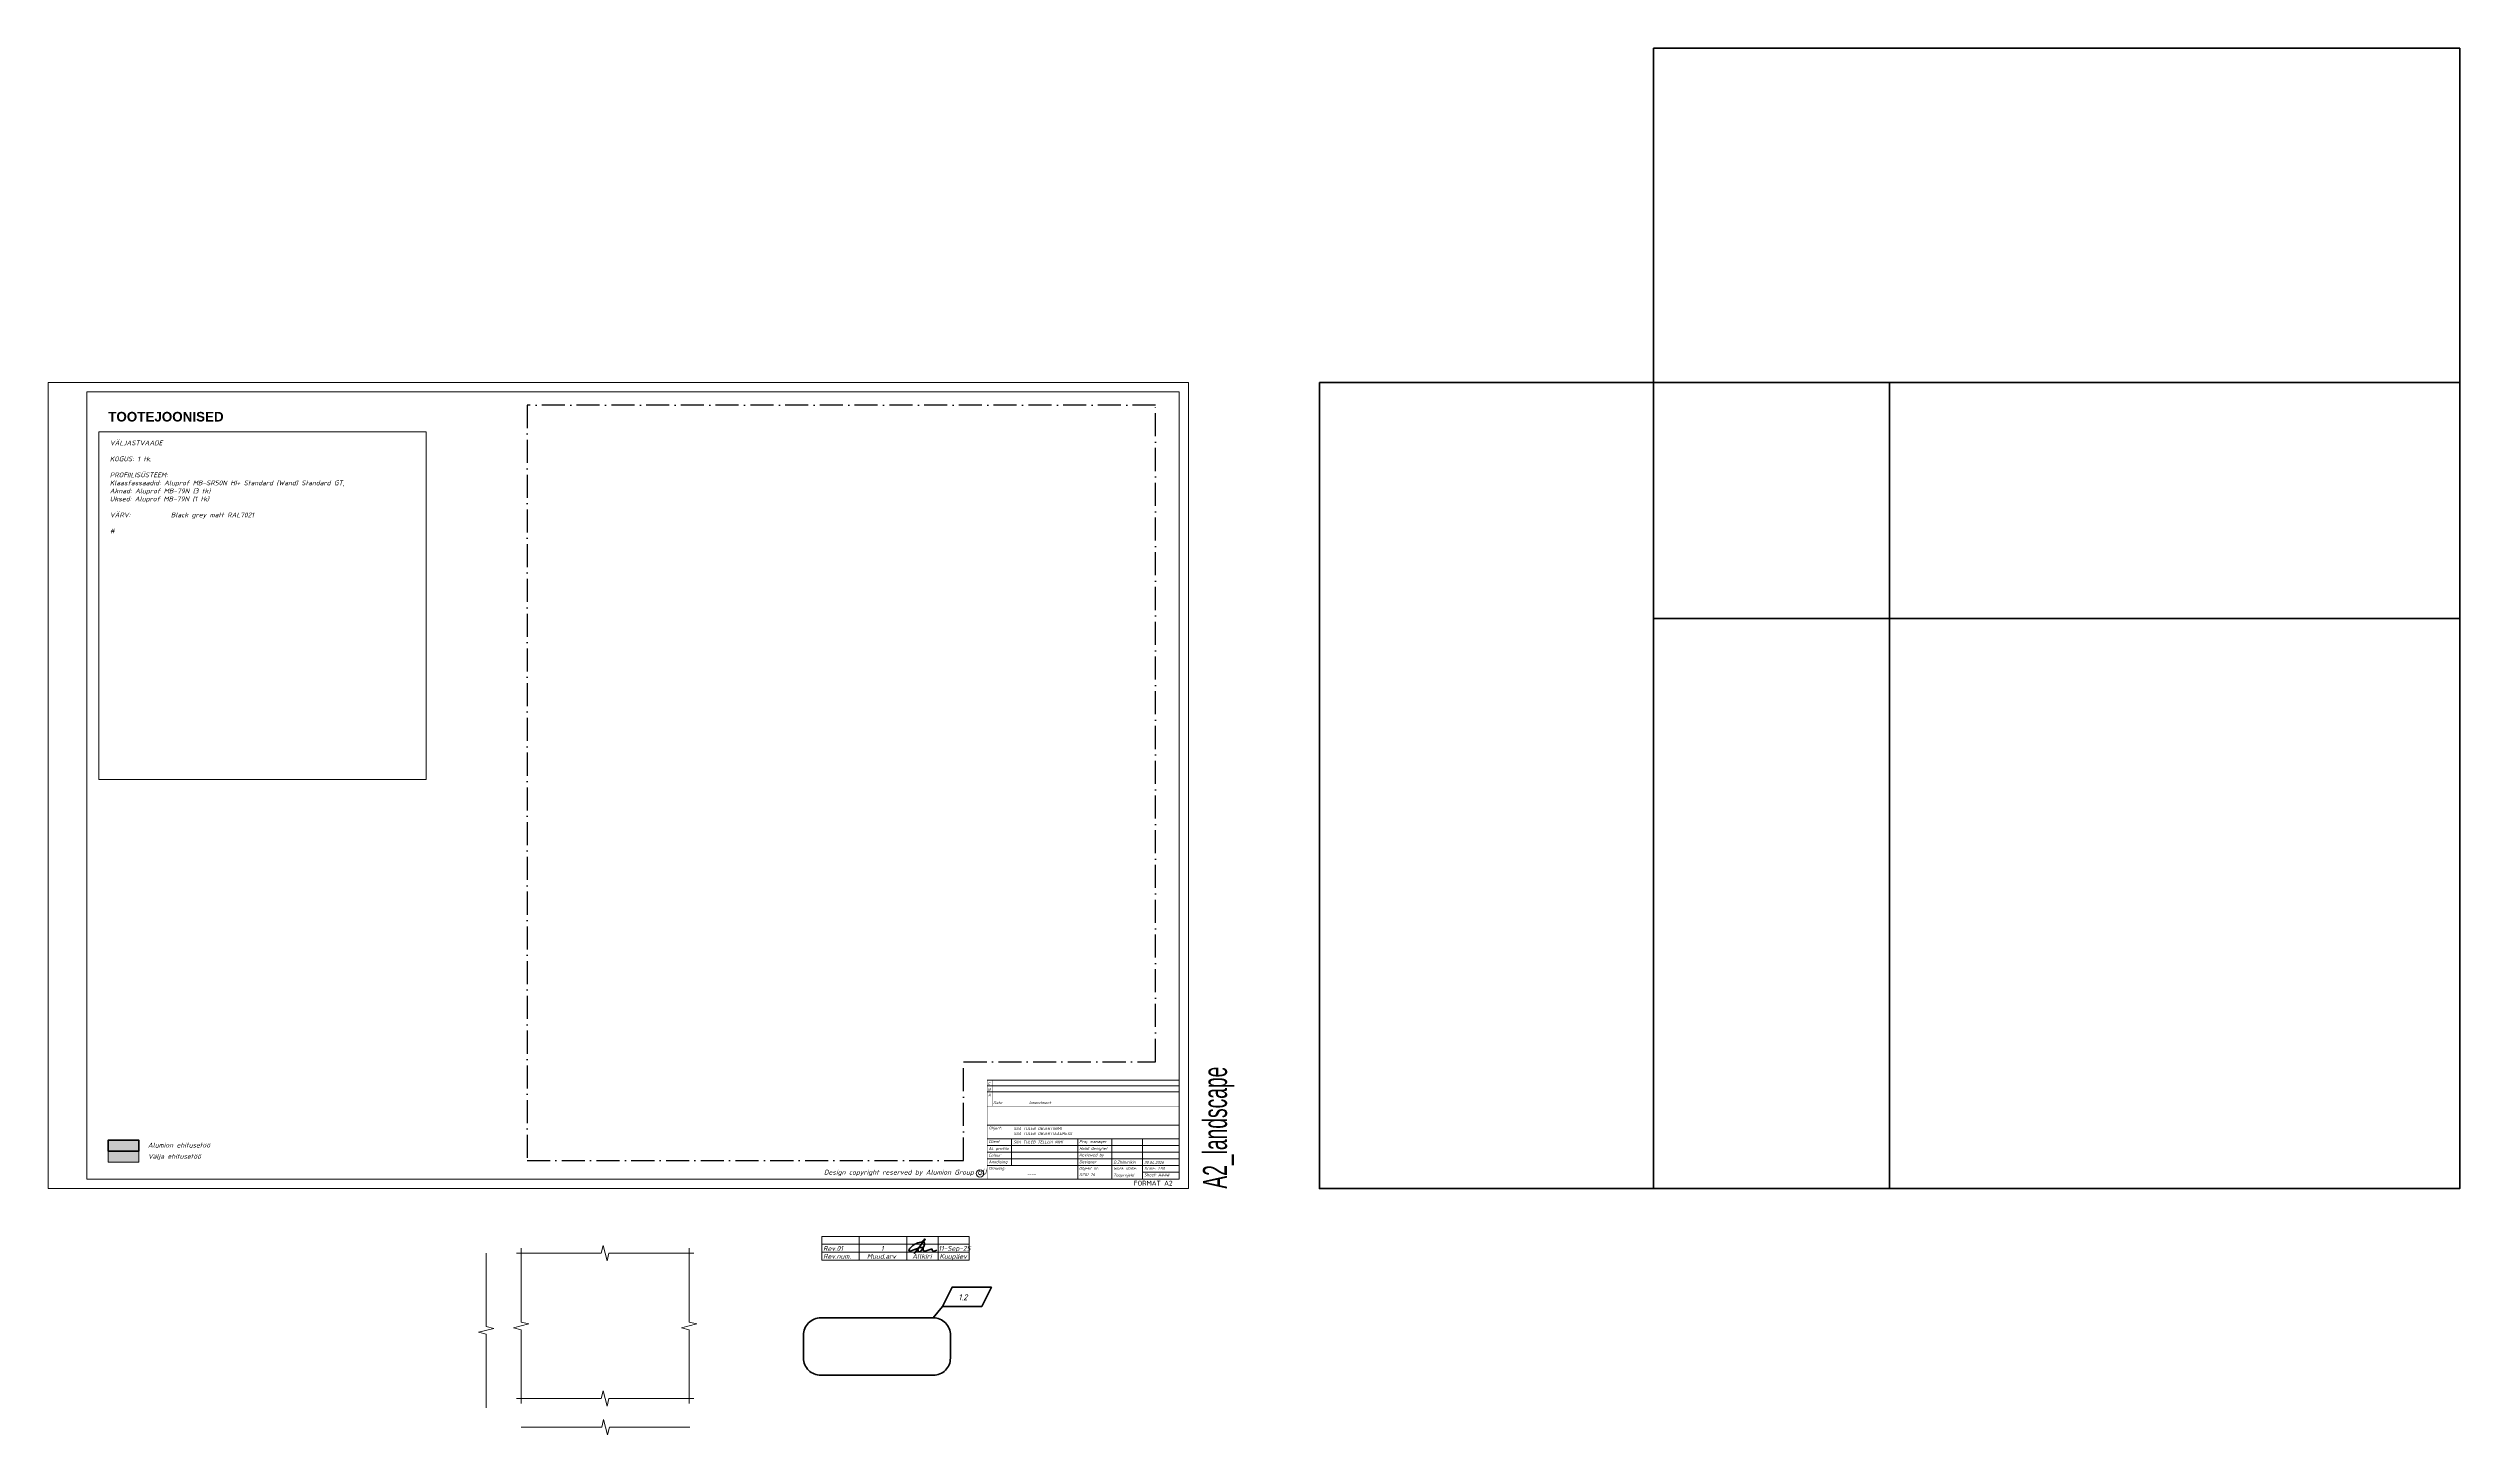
# Paper-space layout 'Шаблон' of a CAD drawing. Header units: millimetres. Extents: x -592 to 664, y -105 to 617.
# The model-space entities are those that its viewports show. They can reach past a viewport. Long polylines and large blocks are cut down to what shows.
import ezdxf
from ezdxf.enums import TextEntityAlignment as Align

# ---------------------------------------------------------------- set-up
doc = ezdxf.new("R2010")
doc.units = ezdxf.units.MM
for name, pattern in [('ACAD_ISO10W100', [18, 12, -3, 0, -3]), ('EHYT', [0]), ('OGLT0', [10, 4.5, -2.2, 1.1, -2.2]), ('PBEC_CENTRE2', [12.7, 6.35, -3.175, 0, -3.175])]:
    doc.linetypes.add(name, pattern=pattern)
doc.layers.add('01- Виды', color=85, linetype='Continuous')
for name, color, linetype, lineweight in [('_0_000_Подоснова', 9, 'Continuous', 0), ('_0_001_Профили', 150, 'Continuous', 35), ('_0_004_Текст_01', 7, 'Continuous', 18), ('_0_011_Ревизии', 224, 'Continuous', 35), ('_0_051_Чертеж_Рамка', 7, 'Continuous', 15), ('_MB_solid', 7, 'Continuous', 9), ('pbec-008_centre-line', 1, 'PBEC_CENTRE2', 13)]:
    doc.layers.add(name, color=color, linetype=linetype, lineweight=lineweight)
for name, color, linetype, lineweight, plot in [('_0_049_Граница видового окна', 130, 'Continuous', 5, False), ('BK_Paliglinijas', 252, 'Continuous', 15, False), ('Defpoints_2', 4, 'Continuous', 35, False)]:
    doc.layers.add(name, color=color, linetype=linetype, lineweight=lineweight, plot=plot)
doc.styles.add('2.5_AM_mm_ISOCPEUR_style', font='isocpeui.ttf', dxfattribs={"height": 2.5})
doc.styles.add('2.5_mm_ISOCPEUR_style', font='isocpeur.ttf', dxfattribs={"height": 2.5})
doc.styles.add('_DZ_1.5', font='isocpeui.ttf', dxfattribs={"height": 1.5})
doc.styles.add('_DZ_2.5', font='isocpeui.ttf', dxfattribs={"height": 2.5})
doc.styles.add('_DZ_3.2', font='isocpeui.ttf', dxfattribs={"height": 3.2})
doc.styles.get("Standard").update_dxf_attribs({"font": 'arial.ttf'})
doc.styles.add('TekstsM5', font='ARIALN.TTF', dxfattribs={"width": 0.7, "height": 12.5})

# ---------------------------------------------------------------- blocks, each defined once
blk = doc.blocks.new('DZ_Sign')
at = {"layer": '_0_001_Профили', "color": 5}
blk.add_lwpolyline([(130, 114), (162, 145), (167, 150), (167, 150), (171, 150), (172, 147), (170, 142), (58, 0), (99, 38), (99, 32), (99, 24), (101, 18), (106, 16), (114, 16), (124, 21), (145, 46), (159, 73), (166, 94), (166, 109), (162, 114), (155, 117), (143, 120), (127, 118), (109, 114), (95, 111), (81, 105), (63, 96), (43, 83), (28, 69), (13, 56), (7, 46), (1, 36), (0, 27), (4, 23), (12, 22), (25, 25), (70, 44), (101, 55), (120, 61), (135, 63), (144, 64), (149, 61), (150, 57), (152, 49), (151, 36), (156, 27), (164, 22), (174, 23), (237, 43), (246, 45), (248, 44), (247, 43), (247, 36), (248, 30), (249, 27), (254, 24), (262, 22), (268, 23), (279, 27), (295, 32)], dxfattribs=at)
blk = doc.blocks.new('A2_landscape')
blk.add_lwpolyline([(14.5, 423), (608.5, 423), (608.5, 3), (14.5, 3), (14.5, 423)])
blk.add_lwpolyline([(34.5, 418), (603.5, 418), (603.5, 8), (34.5, 8)], close=True)
at = {"layer": 'BK_Paliglinijas', "style": 'TekstsM5', "width": 0.7}
blk.add_text('A2_landscape', height=12.5, rotation=90, dxfattribs=at).set_placement((632.2, 3), align=Align.BOTTOM_LEFT)
blk = doc.blocks.new('*U981')
at = {"layer": '_0_051_Чертеж_Рамка'}
blk.add_blockref('A2_landscape', (-608.5, -3), dxfattribs=at)
blk.add_blockref('A2_landscape', (-608.5, -3), dxfattribs=at)
at = {"layer": '_0_000_Подоснова', "insert": (-28.6, 4.1), "char_height": 2.5, "attachment_point": 1, "style": '2.5_mm_ISOCPEUR_style'}
blk.add_mtext_dynamic_manual_height_columns('FORMAT A2', width=28.588, gutter_width=16, heights=[0], dxfattribs=at)
blk.add_mtext_dynamic_manual_height_columns('FORMAT A2', width=28.588, gutter_width=16, heights=[0], dxfattribs=at)
blk = doc.blocks.new('*U31')
at = {"linetype": 'Continuous', "lineweight": -2, "ltscale": 2.5}
for p, q in [((0, 151.6), (-5, 151.6)), ((0, 151.6), (0, 156.6)), ((83.5, 151.6), (0, 151.6)), ((0, 79.8), (0, 151.6)), ((85.5, 159.6), (83.5, 151.6)), ((89.5, 143.6), (85.5, 159.6)), ((91.5, 151.6), (89.5, 143.6)), ((175, 151.6), (91.5, 151.6)), ((175, 151.6), (175, 156.6)), ((180, 151.6), (175, 151.6)), ((175, 79.8), (175, 151.6)), ((-8, 73.8), (8, 77.8)), ((8, 77.8), (0, 79.8)), ((167, 73.8), (183, 77.8)), ((183, 77.8), (175, 79.8)), ((0, 71.8), (-8, 73.8)), ((0, 0), (0, 71.8)), ((175, 71.8), (167, 73.8)), ((175, 0), (175, 71.8)), ((0, 0), (-5, 0)), ((83.5, 0), (0, 0)), ((0, -5), (0, 0)), ((85.5, 8), (83.5, 0)), ((89.5, -8), (85.5, 8)), ((91.5, 0), (89.5, -8)), ((175, 0), (91.5, 0)), ((175, -5), (175, 0)), ((180, 0), (175, 0))]:
    blk.add_line(p, q, dxfattribs=at)
blk = doc.blocks.new('*U30')
at = {"linetype": 'Continuous', "lineweight": -2, "ltscale": 2.5}
for p, q in [((86.5, 0), (2.8, 0)), ((88.5, 8), (86.5, 0)), ((92.5, -8), (88.5, 8)), ((94.5, 0), (92.5, -8)), ((178.2, 0), (94.5, 0))]:
    blk.add_line(p, q, dxfattribs=at)
blk = doc.blocks.new('*U1008')
at = {"linetype": 'Continuous', "lineweight": -2, "ltscale": 2.5}
for p, q in [((79.4, 0), (2.8, 0)), ((81.4, 8), (79.4, 0)), ((85.4, -8), (81.4, 8)), ((87.4, 0), (85.4, -8)), ((163.9, 0), (87.4, 0))]:
    blk.add_line(p, q, dxfattribs=at)
blk = doc.blocks.new('*U623')
at = {"layer": '_0_004_Текст_01', "insert": (11.2, -10.4), "char_height": 5, "width": 77.701, "attachment_point": 1, "style": '2.5_AM_mm_ISOCPEUR_style'}
blk.add_mtext('{\\fArial|b1|i0|c186|p34;TOOTEJOONISED}', dxfattribs=at)
blk = doc.blocks.new('*U671')
at = {"layer": '_0_011_Ревизии'}
blk.add_line((13.7, 35.8), (8.9, 29.9), dxfattribs=at)
blk.add_lwpolyline([(34.2, 35.8), (13.7, 35.8), (18.7, 45.8), (39.2, 45.8)], close=True, dxfattribs=at)
blk.add_lwpolyline([(-58.7, 20.9, -0.414214), (-49.7, 29.9), (8.9, 29.9, -0.414214), (17.8, 20.9), (17.8, 8.9, -0.414214), (8.9, 0), (-49.7, 0, -0.414214), (-58.7, 8.9)], format="xyb", close=True, dxfattribs=at)
at = {"layer": '_0_011_Ревизии', "linetype": 'ByBlock', "style": '_DZ_3.2'}
blk.add_attdef('CHANGES', (21.9, 39), '', height=3.2, dxfattribs=at)
blk = doc.blocks.new('A$Cacb54597')
at = {"layer": '_0_001_Профили'}
h = blk.add_hatch(color=256, dxfattribs=at)
h.dxf.hatch_style = 1
h.paths.add_polyline_path([(11.2, 20.3), (11.2, 14.5), (27.1, 14.5), (27.1, 20.3)])
at = {"layer": '_MB_solid'}
h = blk.add_hatch(color=9, dxfattribs=at)
h.dxf.hatch_style = 1
h.paths.add_polyline_path([(11.2, 14.5), (27.1, 14.5), (27.1, 8.8), (11.2, 8.8)])
at = {"layer": '_0_001_Профили'}
blk.add_lwpolyline([(11.2, 20.3), (11.2, 20.3), (27.1, 20.3), (27.1, 20.3), (27.1, 14.5), (27.1, 14.5), (11.2, 14.5), (11.2, 14.5)], close=True, dxfattribs=at)
at = {"layer": '_0_004_Текст_01'}
blk.add_lwpolyline([(11.2, 14.5), (11.2, 14.5), (27.1, 14.5), (27.1, 14.5), (27.1, 8.8), (27.1, 8.8), (11.2, 8.8), (11.2, 8.8)], close=True, dxfattribs=at)
at = {"layer": '_0_004_Текст_01', "char_height": 2.5, "attachment_point": 1, "style": '_DZ_2.5'}
for s, insert, width in [('Alumion{\\fISOCPEUR|b0|i1|c186|p34; e}hitusеtöö', (31.9, 18.9), 33.325), ('{\\fISOCPEUR|b0|i1|c186|p34;Välja e}hitusеtöö', (31.9, 13.1), 27.553)]:
    blk.add_mtext(s, dxfattribs=dict(at, insert=insert, width=width))
blk = doc.blocks.new('Alumion_Stamp')
blk.add_line((-19, 3.6), (0, 3.6))
at = {"layer": '_0_004_Текст_01'}
for p, q in [((-100, 51.5), (0, 51.5)), ((-100, 48.5), (0, 48.5)), ((-100, 45.5), (0, 45.5)), ((0, 28), (-100, 28)), ((0, 21), (-100, 21)), ((0, 17.5), (-100, 17.5)), ((0, 14), (-100, 14)), ((-87.2, 21), (-87.2, 7)), ((-52.8, 21), (-52.8, 0)), ((-35, 21), (-35, 0)), ((-19, 21), (-19, 0)), ((0, 10.5), (-100, 10.5)), ((0, 7), (-100, 7))]:
    blk.add_line(p, q, dxfattribs=at)
at = {"layer": '_0_004_Текст_01', "const_width": 0.1}
for points in [[(-100, 38), (-100, 51.5)], [(-97.2, 51.5), (-97.2, 38)], [(-78.7, 51.5), (-78.7, 38)]]:
    blk.add_lwpolyline(points, dxfattribs=at)
at = {"layer": '_0_004_Текст_01', "linetype": 'EHYT', "const_width": 0.1}
for points in [[(-100, 42), (0, 42)], [(-100, 38), (0, 38)]]:
    blk.add_lwpolyline(points, dxfattribs=at)
blk.add_lwpolyline([(-100, 38), (-100, 0), (0, 0), (0, 38)], close=True, dxfattribs=at)
at = {"layer": '_0_004_Текст_01'}
blk.add_circle((-103.7, 2.9), 1.93, dxfattribs=at)
at = {"layer": '_0_004_Текст_01', "style": '_DZ_1.5'}
for s, p in [('C', (-99.6, 49)), ('A', (-99.6, 43)), ('B', (-99.6, 46)), ('Date', (-96.8, 39)), ('Amendment', (-78.3, 39)), ('Object:', (-99.2, 25.8)), ('Al. profile', (-99.2, 15.1)), ('Client', (-99.2, 18.8)), ('Colour', (-99.2, 11.7)), ('Proj. manager', (-52, 18.8)), ('Head designer', (-52, 15.2)), ('Reviewed by', (-52, 11.8)), ('Anodising', (-99.2, 8.2)), ('Drawing:', (-99.2, 4.8)), ('Designer', (-52, 8.2)), ('Objekt nr:', (-52.1, 4.8)), ('Work state:', (-34.2, 4.8)), ('Scale:', (-18.2, 4.8)), ('Sheet:', (-18.2, 1.4))]:
    blk.add_text(s, height=1.5, dxfattribs=at).set_placement(p)
at = {"layer": '_0_004_Текст_01', "insert": (-185, 4.8), "char_height": 2.5, "width": 81.309, "attachment_point": 1, "style": '_DZ_2.5'}
blk.add_mtext('{\\C0;Design copyright reserved by Alumion Group OÜ\\P }', dxfattribs=at)
at = {"layer": '_0_004_Текст_01', "insert": (-104.7, 4), "char_height": 2, "width": 110.529, "attachment_point": 1}
blk.add_mtext('С{\\C0; }', dxfattribs=at)
at = {"layer": '_0_004_Текст_01', "style": '_DZ_1.5'}
for tag, p in [('OBJEKTROW1:', (-86.2, 25.5)), ('AL.PROFIIL:', (-86.3, 15)), ('OBJEKTROW2:', (-86.2, 22.8)), ('TELLIJAROW1:', (-86.3, 18.5)), ('VÄRV:', (-86.3, 11.5)), ('AUTORI_NIMI:', (-34.2, 18.5)), ('PROJEKTEERIS1:', (-34.2, 15)), ('KONTROLLIJA_NIMI', (-34.2, 11.5)), ('KUUPÄEV:', (-18.2, 14.9)), ('KUUPÄEV:', (-18.2, 11.4)), ('ANODEERING:', (-86.3, 8)), ('SS_OONISENR.ROW1:', (-86.3, 4.7)), ('OBJNR:', (-52, 1.4)), ('PROJEKTEERIS2:', (-34.2, 8)), ('TÖÖ_STAADIUM:', (-34.2, 1.3)), ('SS_KUUPÄEV:', (-18.2, 7.9)), ('MÕÕTKAVA', (-11, 4.8)), ('SS_LEHT', (-11, 1.3))]:
    blk.add_attdef(tag, p, '', height=1.5, dxfattribs=at)
blk.add_attdef('SS_JOONISENR.ROW2:', text='', height=1.5, dxfattribs=at).set_placement((-76.9, 1.5), align=Align.BOTTOM_CENTER)

msp = doc.modelspace()

# ---------------------------------------------------------------- texts
at = {"layer": '_0_004_Текст_01', "insert": (-29098.015, -2737.857), "char_height": 125, "width": 6413.32372, "attachment_point": 1, "style": '_DZ_2.5'}
msp.add_mtext('VÄLJASTVAADE\\P\\PKOGUS: 1 tk.\\P\\PPROFIILISÜSTEEM: \\PKlaasfassaadid: Aluprof MB-SR50N HI+ Standard (Wand) Standard GT, \\PAknad: Aluprof MB-79N (3 tk)\\PUksed: Aluprof MB-79N (1 tk)\\P\\PVÄRV:^I^I Black grey matt RAL7021\\P\\P#', dxfattribs=at)

psp = doc.layouts.new('Шаблон')

# ---------------------------------------------------------------- linework, layer by layer
at = {"layer": '01- Виды', "linetype": 'ACAD_ISO10W100'}
psp.add_lwpolyline([(-342.5, 431.2), (-342.5, 37.7), (-115.1, 37.7), (-115.1, 89.2), (-15.1, 89.2), (-15.1, 431.2)], close=True, dxfattribs=at)
at = {"layer": '_0_051_Чертеж_Рамка'}
for p, q in [((-189, -5.9), (-112.2, -5.9)), ((-189, -10), (-112.2, -10)), ((-169.5, -1.9), (-169.5, -14.1)), ((-144.7, -1.9), (-144.7, -14.1)), ((-128.4, -1.9), (-128.4, -14.1))]:
    psp.add_line(p, q, dxfattribs=at)
psp.add_lwpolyline([(-189, -1.9), (-112.2, -1.9), (-112.2, -14.1), (-189, -14.1)], close=True, dxfattribs=at)
at = {"layer": 'Defpoints_2'}
for points in [[(244.2, 617.1), (664.2, 617.1), (664.2, 23.1), (244.2, 23.1)], [(70.2, 443.1), (664.2, 443.1), (664.2, 23.1), (70.2, 23.1)], [(367.2, 443.1), (664.2, 443.1), (664.2, 23.1), (367.2, 23.1)], [(244.2, 320.1), (664.2, 320.1), (664.2, 23.1), (244.2, 23.1)]]:
    psp.add_lwpolyline(points, close=True, dxfattribs=at)

# ---------------------------------------------------------------- block references
at = {"layer": '_0_000_Подоснова', "transparency": 33554687, "xscale": 0.5, "yscale": 0.5, "zscale": 0.5, "rotation": 90}
psp.add_blockref('*U1008', (-363.8, -92.4), dxfattribs=at)
at = {"layer": '_0_000_Подоснова', "transparency": 33554687, "xscale": 0.5, "yscale": 0.5, "zscale": 0.5}
for name, p in [('*U31', (-345.6, -86.3)), ('*U30', (-346.9, -101.1))]:
    psp.add_blockref(name, p, dxfattribs=at)
at = {"layer": '_0_001_Профили', "color": 0, "xscale": 0.04906389813740986, "yscale": 0.04906389813740986, "zscale": 0.04906389813740986}
psp.add_blockref('DZ_Sign', (-143.6, -10.6), dxfattribs=at)
at = {"layer": '_0_004_Текст_01'}
ref = psp.add_blockref('Alumion_Stamp', (-2.9, 28.1), dxfattribs=at)
ref.add_attrib('SS_KUUPÄEV:', '30.04.2026', (-21.1, 36), dxfattribs={"height": 1.5, "style": '_DZ_1.5'})
ref.add_attrib('PROJEKTEERIS2:', 'D.Zhimirikin', (-37.1, 36.1), dxfattribs={"height": 1.5, "style": '_DZ_1.5'})
ref.add_attrib('SS_LEHT', '####', (-13.9, 29.4), dxfattribs={"height": 1.5, "style": '_DZ_1.5'})
ref.add_attrib('TÖÖ_STAADIUM:', 'Tooprojekt', (-37.1, 29.4), dxfattribs={"height": 1.5, "style": '_DZ_1.5'})
ref.add_attrib('MÕÕTKAVA', '1:50', (-14, 32.9), dxfattribs={"height": 1.5, "style": '_DZ_1.5'})
ref.add_attrib('SS_JOONISENR.ROW2:', '----', dxfattribs={"height": 1.5, "style": '_DZ_1.5'}).set_placement((-79.8, 29.6), align=Align.BOTTOM_CENTER)
ref.add_attrib('OBJEKTROW1:', 'SIIA TULEB OBJEKTINIMI', (-89.1, 53.6), dxfattribs={"height": 1.5, "style": '_DZ_1.5'})
ref.add_attrib('TELLIJAROW1:', 'SIIA TULEB TELLIJA NIMI', (-89.2, 46.6), dxfattribs={"height": 1.5, "style": '_DZ_1.5'})
ref.add_attrib('OBJNR:', 'DZ01-26', (-54.9, 29.6), dxfattribs={"height": 1.5, "style": '_DZ_1.5'})
ref.add_attrib('OBJEKTROW2:', 'SIIA TULEB OBJEKTIAADRESS', (-89.1, 51), dxfattribs={"height": 1.5, "style": '_DZ_1.5'})
psp.add_blockref('A$Cacb54597', (-571.9, 28.1), dxfattribs=at)
at = {"layer": '_0_051_Чертеж_Рамка'}
for name, p in [('*U981', (2.1, 23.1)), ('*U623', (-571.9, 438.1))]:
    psp.add_blockref(name, p, dxfattribs=at)
at = {"layer": 'pbec-008_centre-line', "linetype": 'ByBlock'}
psp.add_blockref('*U671', (-139.8, -74.1), dxfattribs=at).add_auto_attribs({'CHANGES': '1.2'})

# ---------------------------------------------------------------- texts
at = {"layer": '_0_051_Чертеж_Рамка', "style": '_DZ_2.5'}
for s, p in [('Rev.01', (-188.3, -9.3)), ('Rev.num.', (-188.3, -13.4)), ('Muud.arv', (-165.5, -13.4)), ('1', (-158.2, -9.3)), ('Allkiri', (-141.9, -13.4)), ('11-Sep-25', (-128.3, -9.3)), ('Kuupäev', (-127.7, -13.4))]:
    psp.add_text(s, height=2.5, dxfattribs=at).set_placement(p)

# ---------------------------------------------------------------- viewports
at = {"layer": '_0_049_Граница видового окна', "view_target_point": (139916.712, 39168.622)}
vp = psp.add_viewport(center=(-178.8, 234.5), size=(327.4, 393.42), view_center_point=(-179.384, 0), view_height=1967.1647, status=3, dxfattribs=at)
vp.frozen_layers = ['01- Виды']
vp.dxf.flags = 0x10000  # cut along an outline
vp.dxf.clipping_boundary_handle = psp.add_lwpolyline([(-342.5, 431.2), (-342.5, 37.7), (-115.1, 37.7), (-115.1, 89.2), (-15.1, 89.2), (-15.1, 431.2)], format="xyb", close=True, dxfattribs={"invisible": 1}).dxf.handle
at = {"layer": '_0_049_Граница видового окна', "linetype": 'OGLT0', "ltscale": 2}
psp.add_viewport(center=(-480.4, 326.8), size=(170.5, 181.07), view_center_point=(-25125.896, -7038.038), view_height=9053.5424, dxfattribs=at)

doc.saveas('drawing.dxf')
